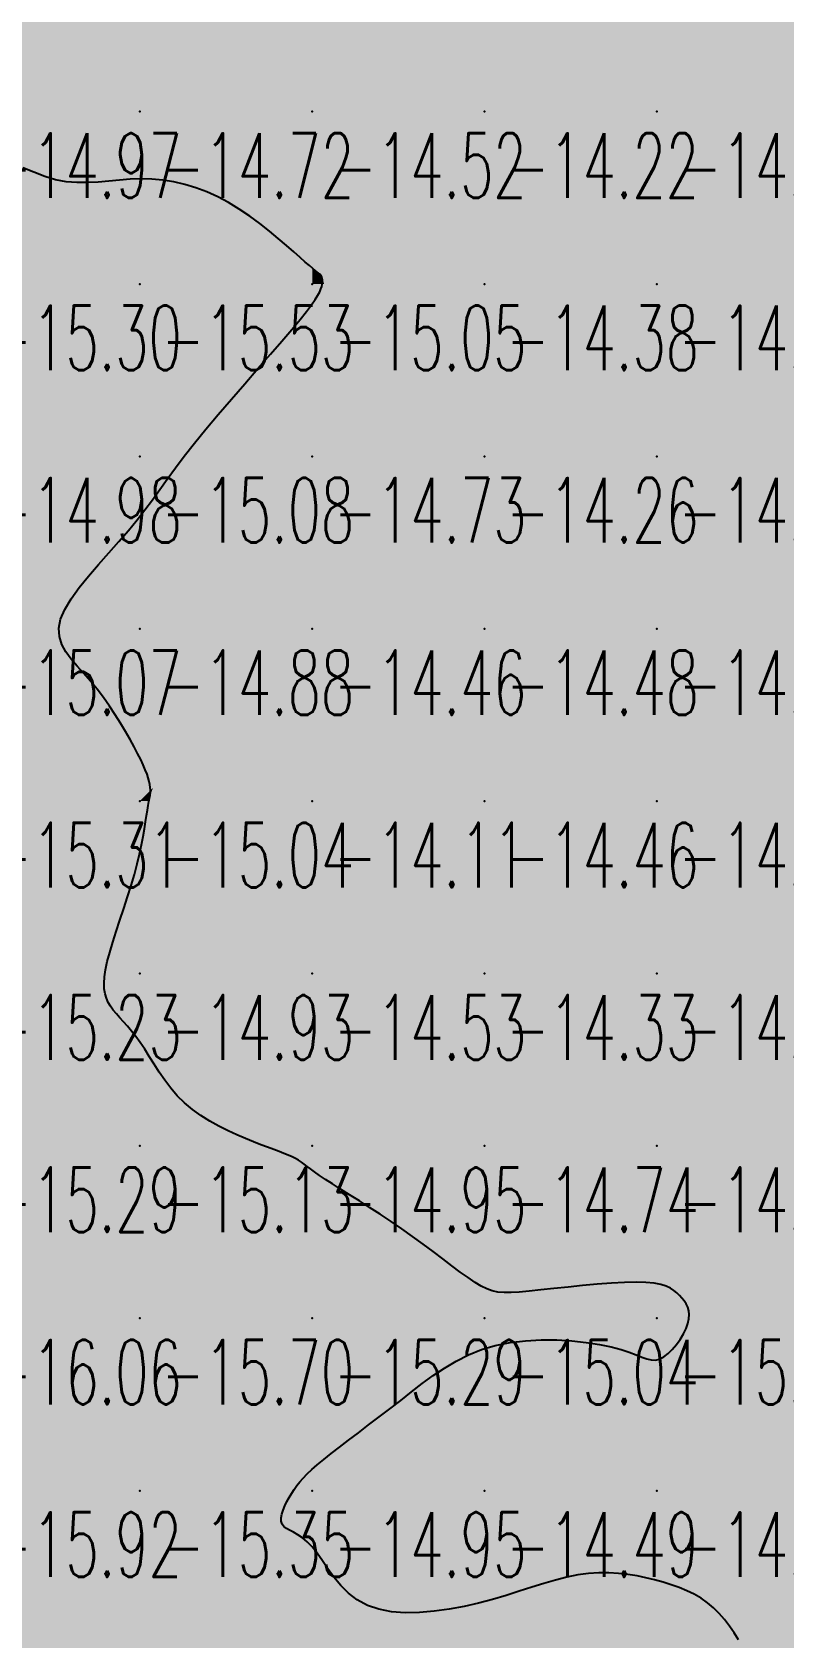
# Model space of a CAD drawing. Header units: millimetres. Extents: x 88261 to 90953, y 390274 to 392322.
# Drawn here: x 89854 to 89897.6, y 390488.7 to 390581.9 of the extents above; entities that cross this region are included whole.
import ezdxf
from ezdxf.enums import TextEntityAlignment as Align

# ---------------------------------------------------------------- set-up
doc = ezdxf.new("R2010")
doc.units = ezdxf.units.MM
doc.header["$LTSCALE"] = 25
for name, color, linetype in [('CN_04_00', 242, 'Continuous'), ('COTEAlt', 7, 'Continuous'), ('TN_COLORIAGE', 7, 'Continuous')]:
    doc.layers.add(name, color=color, linetype=linetype)
doc.styles.add('Simplex 1.0', font='Simplex.shx', dxfattribs={"width": 0.99, "height": 2.5})
doc.styles.get("Standard").update_dxf_attribs({"font": 'times.ttf'})

# ---------------------------------------------------------------- blocks, each defined once
blk = doc.blocks.new('COTE')
at = {"color": 0}
blk.add_point((0, 0), dxfattribs=at)
at = {"layer": 'COTEAlt'}
blk.add_attdef('ALT', text='', height=3.75, dxfattribs=at).set_placement((1.25, -1.25), align=Align.TOP_LEFT)

msp = doc.modelspace()

# ---------------------------------------------------------------- linework, layer by layer
at = {"layer": 'CN_04_00', "elevation": -15, "flags": 128}
msp.add_lwpolyline([(89894.972, 390488.59), (89894.72, 390488.995), (89894.454, 390489.388), (89894.17, 390489.765), (89893.865, 390490.118), (89893.538, 390490.443), (89893.184, 390490.735), (89892.806, 390490.995), (89892.405, 390491.227), (89891.982, 390491.433), (89891.54, 390491.617), (89891.08, 390491.781), (89890.604, 390491.928), (89890.114, 390492.062), (89889.61, 390492.184), (89889.093, 390492.29), (89888.562, 390492.377), (89888.015, 390492.439), (89887.453, 390492.471), (89886.873, 390492.47), (89886.276, 390492.43), (89885.661, 390492.347), (89885.026, 390492.219), (89884.37, 390492.051), (89883.692, 390491.853), (89882.989, 390491.634), (89882.26, 390491.402), (89881.504, 390491.166), (89880.718, 390490.935), (89879.902, 390490.718), (89879.056, 390490.523), (89878.192, 390490.361), (89877.324, 390490.24), (89876.468, 390490.169), (89875.638, 390490.159), (89874.849, 390490.218), (89874.114, 390490.356), (89873.449, 390490.582), (89872.865, 390490.9), (89872.354, 390491.294), (89871.906, 390491.741), (89871.511, 390492.218), (89871.158, 390492.702), (89870.837, 390493.172), (89870.537, 390493.606), (89870.246, 390493.979), (89869.959, 390494.277), (89869.678, 390494.508), (89869.41, 390494.686), (89869.162, 390494.826), (89868.941, 390494.942), (89868.753, 390495.05), (89868.605, 390495.164), (89868.505, 390495.298), (89868.455, 390495.463), (89868.453, 390495.658), (89868.491, 390495.875), (89868.564, 390496.109), (89868.663, 390496.354), (89868.784, 390496.602), (89868.919, 390496.849), (89869.062, 390497.088), (89869.209, 390497.314), (89869.365, 390497.533), (89869.537, 390497.75), (89869.734, 390497.973), (89869.962, 390498.207), (89870.23, 390498.459), (89870.546, 390498.736), (89870.916, 390499.044), (89871.347, 390499.387), (89871.831, 390499.764), (89872.361, 390500.169), (89872.927, 390500.599), (89873.521, 390501.049), (89874.135, 390501.516), (89874.76, 390501.993), (89875.386, 390502.479), (89876.009, 390502.966), (89876.634, 390503.447), (89877.269, 390503.912), (89877.921, 390504.352), (89878.599, 390504.756), (89879.311, 390505.116), (89880.065, 390505.422), (89880.869, 390505.664), (89881.726, 390505.835), (89882.621, 390505.94), (89883.532, 390505.987), (89884.438, 390505.981), (89885.317, 390505.931), (89886.151, 390505.844), (89886.916, 390505.727), (89887.592, 390505.587), (89888.165, 390505.432), (89888.643, 390505.272), (89889.042, 390505.12), (89889.378, 390504.986), (89889.666, 390504.883), (89889.92, 390504.822), (89890.158, 390504.813), (89890.394, 390504.87), (89890.639, 390504.999), (89890.89, 390505.191), (89891.138, 390505.433), (89891.375, 390505.712), (89891.592, 390506.015), (89891.782, 390506.329), (89891.937, 390506.641), (89892.048, 390506.938), (89892.108, 390507.209), (89892.123, 390507.455), (89892.097, 390507.679), (89892.036, 390507.883), (89891.946, 390508.071), (89891.832, 390508.245), (89891.701, 390508.409), (89891.558, 390508.564), (89891.406, 390508.714), (89891.234, 390508.856), (89891.029, 390508.986), (89890.777, 390509.1), (89890.466, 390509.195), (89890.082, 390509.268), (89889.612, 390509.314), (89889.042, 390509.33), (89888.365, 390509.315), (89887.604, 390509.273), (89886.786, 390509.21), (89885.939, 390509.133), (89885.093, 390509.048), (89884.275, 390508.962), (89883.513, 390508.881), (89882.836, 390508.811), (89882.265, 390508.759), (89881.785, 390508.729), (89881.378, 390508.728), (89881.021, 390508.76), (89880.696, 390508.831), (89880.38, 390508.945), (89880.054, 390509.108), (89879.697, 390509.325), (89879.293, 390509.598), (89878.842, 390509.922), (89878.349, 390510.287), (89877.821, 390510.685), (89877.262, 390511.107), (89876.678, 390511.544), (89876.074, 390511.987), (89875.455, 390512.427), (89874.826, 390512.858), (89874.199, 390513.274), (89873.582, 390513.672), (89872.986, 390514.05), (89872.421, 390514.405), (89871.898, 390514.733), (89871.426, 390515.032), (89871.016, 390515.298), (89870.674, 390515.53), (89870.391, 390515.731), (89870.157, 390515.904), (89869.959, 390516.054), (89869.784, 390516.185), (89869.622, 390516.302), (89869.459, 390516.408), (89869.284, 390516.507), (89869.087, 390516.604), (89868.864, 390516.702), (89868.612, 390516.804), (89868.33, 390516.912), (89868.014, 390517.031), (89867.664, 390517.162), (89867.276, 390517.31), (89866.849, 390517.476), (89866.382, 390517.665), (89865.885, 390517.877), (89865.366, 390518.115), (89864.838, 390518.379), (89864.311, 390518.672), (89863.796, 390518.995), (89863.303, 390519.348), (89862.843, 390519.735), (89862.423, 390520.154), (89862.042, 390520.598), (89861.694, 390521.057), (89861.375, 390521.521), (89861.079, 390521.981), (89860.8, 390522.427), (89860.535, 390522.85), (89860.277, 390523.239), (89860.023, 390523.588), (89859.774, 390523.9), (89859.534, 390524.181), (89859.305, 390524.438), (89859.089, 390524.676), (89858.89, 390524.902), (89858.71, 390525.122), (89858.552, 390525.342), (89858.418, 390525.567), (89858.312, 390525.806), (89858.234, 390526.066), (89858.188, 390526.353), (89858.176, 390526.677), (89858.2, 390527.043), (89858.261, 390527.459), (89858.363, 390527.933), (89858.505, 390528.469), (89858.681, 390529.057), (89858.881, 390529.685), (89859.097, 390530.341), (89859.32, 390531.011), (89859.54, 390531.685), (89859.749, 390532.348), (89859.938, 390532.988), (89860.1, 390533.595), (89860.236, 390534.166), (89860.349, 390534.697), (89860.443, 390535.189), (89860.521, 390535.639), (89860.586, 390536.045), (89860.642, 390536.406), (89860.692, 390536.72), (89860.738, 390536.988), (89860.779, 390537.214), (89860.814, 390537.409), (89860.841, 390537.581), (89860.859, 390537.738), (89860.865, 390537.888), (89860.858, 390538.041), (89860.837, 390538.203), (89860.798, 390538.384), (89860.742, 390538.586), (89860.666, 390538.812), (89860.567, 390539.065), (89860.445, 390539.347), (89860.298, 390539.661), (89860.123, 390540.01), (89859.92, 390540.397), (89859.686, 390540.822), (89859.423, 390541.278), (89859.135, 390541.757), (89858.823, 390542.251), (89858.49, 390542.751), (89858.138, 390543.248), (89857.77, 390543.735), (89857.388, 390544.202), (89856.997, 390544.644), (89856.616, 390545.068), (89856.264, 390545.484), (89855.961, 390545.902), (89855.728, 390546.331), (89855.585, 390546.783), (89855.553, 390547.266), (89855.652, 390547.791), (89855.895, 390548.365), (89856.262, 390548.98), (89856.727, 390549.625), (89857.263, 390550.29), (89857.844, 390550.965), (89858.443, 390551.639), (89859.033, 390552.3), (89859.588, 390552.94), (89860.088, 390553.551), (89860.545, 390554.142), (89860.977, 390554.726), (89861.403, 390555.317), (89861.841, 390555.927), (89862.309, 390556.57), (89862.826, 390557.258), (89863.411, 390558.005), (89864.075, 390558.818), (89864.801, 390559.68), (89865.563, 390560.568), (89866.338, 390561.459), (89867.101, 390562.331), (89867.827, 390563.161), (89868.492, 390563.925), (89869.071, 390564.602), (89869.545, 390565.173), (89869.922, 390565.646), (89870.212, 390566.033), (89870.428, 390566.345), (89870.583, 390566.594), (89870.688, 390566.793), (89870.757, 390566.954), (89870.8, 390567.089), (89870.828, 390567.207), (89870.844, 390567.313), (89870.849, 390567.408), (89870.843, 390567.492), (89870.828, 390567.567), (89870.804, 390567.634), (89870.771, 390567.695), (89870.732, 390567.751), (89870.684, 390567.805), (89870.623, 390567.863), (89870.54, 390567.934), (89870.428, 390568.027), (89870.281, 390568.149), (89870.089, 390568.309), (89869.847, 390568.516), (89869.546, 390568.778), (89869.181, 390569.1), (89868.758, 390569.471), (89868.284, 390569.878), (89867.766, 390570.306), (89867.211, 390570.743), (89866.627, 390571.174), (89866.021, 390571.585), (89865.401, 390571.962), (89864.773, 390572.294), (89864.139, 390572.58), (89863.502, 390572.819), (89862.862, 390573.012), (89862.222, 390573.161), (89861.583, 390573.266), (89860.947, 390573.326), (89860.315, 390573.344), (89859.689, 390573.322), (89859.068, 390573.272), (89858.451, 390573.212), (89857.835, 390573.157), (89857.219, 390573.121), (89856.603, 390573.122), (89855.984, 390573.174), (89855.362, 390573.293), (89854.734, 390573.487), (89854.102, 390573.728), (89853.467, 390573.98)], dxfattribs=at)
at = {"layer": 'TN_COLORIAGE', "color": 231}
for points in [[(89850.249, 390577.239, -14.345), (89860.249, 390577.239, -14.345), (89860.249, 390587.239, -14.345)], [(89850.249, 390587.239, -14.345), (89850.249, 390577.239, -14.345), (89860.249, 390587.239, -14.345)], [(89860.249, 390587.239, -14.31), (89860.249, 390577.239, -14.31), (89870.249, 390587.239, -14.31)], [(89860.249, 390577.239, -14.31), (89870.249, 390577.239, -14.31), (89870.249, 390587.239, -14.31)], [(89870.249, 390577.239, -14.3), (89880.249, 390577.239, -14.3), (89880.249, 390587.239, -14.3)], [(89870.249, 390587.239, -14.3), (89870.249, 390577.239, -14.3), (89880.249, 390587.239, -14.3)], [(89880.249, 390587.239, -14), (89889.045, 390587.239, -14), (89880.249, 390577.239, -14), (89888.689, 390585.68, -14)], [(89890.249, 390577.239, -14), (89890.249, 390586.347, -14), (89880.249, 390577.239, -14), (89888.689, 390585.68, -14)], [(89896.736, 390583.726, -14.42), (89890.249, 390586.347, -14.42), (89890.249, 390577.239, -14.42)], [(89900.249, 390577.239, -14), (89900.249, 390584.245, -14), (89890.249, 390577.239, -14), (89896.736, 390583.726, -14)], [(89850.249, 390576.329, -14.723), (89855.418, 390572.409, -14.723), (89850.249, 390577.239, -14.723), (89860.249, 390577.239, -14.723)], [(89855.418, 390572.409, -14.723), (89860.249, 390573.797, -14.723), (89860.249, 390577.239, -14.723)], [(89860.249, 390573.797, -14.519), (89865.477, 390572.468, -14.519), (89860.249, 390577.239, -14.519), (89870.249, 390577.239, -14.519)], [(89870.249, 390568.102, -14.519), (89865.477, 390572.468, -14.519), (89870.249, 390577.239, -14.519)], [(89870.249, 390568.102, -14.222), (89870.801, 390567.792, -14.222), (89870.249, 390577.239, -14.222), (89880.249, 390577.239, -14.222)], [(89870.937, 390567.239, -14.222), (89870.801, 390567.792, -14.222), (89880.249, 390567.239, -14.222), (89880.249, 390577.239, -14.222)], [(89880.249, 390567.239, -14.42), (89890.249, 390567.239, -14.42), (89890.249, 390577.239, -14.42)], [(89880.249, 390577.239, -14.42), (89880.249, 390567.239, -14.42), (89890.249, 390577.239, -14.42)], [(89890.249, 390577.239, -14.532), (89890.249, 390567.239, -14.532), (89900.249, 390577.239, -14.532)], [(89890.249, 390567.239, -14.532), (89900.249, 390567.239, -14.532), (89900.249, 390577.239, -14.532)], [(89870.249, 390565.783, -14.385), (89870.937, 390567.239, -14.385), (89870.249, 390557.239, -14.385), (89880.249, 390567.239, -14.385)], [(89870.249, 390557.239, -14.385), (89880.249, 390557.239, -14.385), (89880.249, 390567.239, -14.385)], [(89880.249, 390567.239, -14.968), (89880.249, 390557.239, -14.968), (89890.249, 390567.239, -14.968)], [(89880.249, 390557.239, -14.968), (89890.249, 390557.239, -14.968), (89890.249, 390567.239, -14.968)], [(89890.249, 390567.239, -14.696), (89890.249, 390557.239, -14.696), (89900.249, 390567.239, -14.696)], [(89900.249, 390567.239, -14), (89900.249, 390558.357, -14), (89890.249, 390557.239, -14), (89898.49, 390557.239, -14)], [(89870.249, 390565.783, -14.733), (89862.493, 390557.239, -14.733), (89870.249, 390557.239, -14.733)], [(89860.249, 390547.239, -14.733), (89870.249, 390547.239, -14.733), (89870.249, 390557.239, -14.733)], [(89860.249, 390553.29, -14.733), (89862.493, 390557.239, -14.733), (89860.249, 390547.239, -14.733), (89870.249, 390557.239, -14.733)], [(89870.249, 390547.239, -14.265), (89880.249, 390547.239, -14.265), (89880.249, 390557.239, -14.265)], [(89870.249, 390557.239, -14.265), (89870.249, 390547.239, -14.265), (89880.249, 390557.239, -14.265)], [(89880.249, 390557.239, -14.41), (89880.249, 390547.239, -14.41), (89890.249, 390557.239, -14.41)], [(89880.249, 390547.239, -14.41), (89890.249, 390547.239, -14.41), (89890.249, 390557.239, -14.41)], [(89890.249, 390547.239, -14), (89899.34, 390556.331, -14), (89890.249, 390557.239, -14), (89898.49, 390557.239, -14)], [(89899.34, 390556.331, -14.876), (89899.4, 390547.239, -14.876), (89890.249, 390547.239, -14.876)], [(89854.039, 390547.239, -14.882), (89860.249, 390553.29, -14.882), (89860.249, 390547.239, -14.882)], [(89854.039, 390547.239, -14.882), (89857.51, 390544.5, -14.882), (89860.249, 390547.239, -14.882)], [(89860.249, 390539.97, -14.882), (89857.51, 390544.5, -14.882), (89860.249, 390547.239, -14.882)], [(89860.249, 390539.97, -14.463), (89861.012, 390538.003, -14.463), (89860.249, 390547.239, -14.463), (89870.249, 390547.239, -14.463)], [(89861.012, 390538.003, -14.107), (89860.722, 390537.239, -14.107), (89870.249, 390547.239, -14.107), (89870.249, 390537.239, -14.107)], [(89870.249, 390537.239, -14.484), (89880.249, 390537.239, -14.484), (89880.249, 390547.239, -14.484)], [(89870.249, 390547.239, -14.484), (89870.249, 390537.239, -14.484), (89880.249, 390547.239, -14.484)], [(89880.249, 390537.239, -14.876), (89890.249, 390537.239, -14.876), (89890.249, 390547.239, -14.876)], [(89880.249, 390547.239, -14.876), (89880.249, 390537.239, -14.876), (89890.249, 390547.239, -14.876)], [(89890.249, 390547.239, -14), (89899.4, 390547.239, -14), (89890.249, 390537.239, -14), (89899.181, 390546.172, -14)], [(89900.249, 390537.239, -14), (89900.249, 390546.2, -14), (89890.249, 390537.239, -14), (89899.181, 390546.172, -14)], [(89860.249, 390533.362, -14.107), (89860.722, 390537.239, -14.107), (89860.249, 390527.239, -14.107), (89870.249, 390537.239, -14.107)], [(89860.249, 390527.239, -14.107), (89870.249, 390527.239, -14.107), (89870.249, 390537.239, -14.107)], [(89870.249, 390537.239, -14.456), (89870.249, 390527.239, -14.456), (89880.249, 390537.239, -14.456)], [(89870.249, 390527.239, -14.456), (89880.249, 390527.239, -14.456), (89880.249, 390537.239, -14.456)], [(89880.249, 390527.239, -14.68), (89890.249, 390527.239, -14.68), (89890.249, 390537.239, -14.68)], [(89880.249, 390537.239, -14.68), (89880.249, 390527.239, -14.68), (89890.249, 390537.239, -14.68)], [(89890.249, 390537.239, -14.7), (89890.249, 390527.239, -14.7), (89900.249, 390537.239, -14.7)], [(89890.249, 390527.239, -14.7), (89900.249, 390527.239, -14.7), (89900.249, 390537.239, -14.7)], [(89860.249, 390533.362, -14.93), (89857.91, 390527.239, -14.93), (89860.249, 390527.239, -14.93)], [(89857.91, 390527.239, -14.93), (89858.288, 390525.278, -14.93), (89860.249, 390527.239, -14.93)], [(89860.249, 390523.696, -14.93), (89858.288, 390525.278, -14.93), (89860.249, 390527.239, -14.93)], [(89860.249, 390523.696, -14.528), (89862.378, 390519.369, -14.528), (89860.249, 390527.239, -14.528), (89870.249, 390527.239, -14.528)], [(89867.294, 390517.239, -14.528), (89862.378, 390519.369, -14.528), (89870.249, 390517.239, -14.528), (89870.249, 390527.239, -14.528)], [(89870.249, 390527.239, -14.326), (89870.249, 390517.239, -14.326), (89880.249, 390527.239, -14.326)], [(89870.249, 390517.239, -14.326), (89880.249, 390517.239, -14.326), (89880.249, 390527.239, -14.326)], [(89880.249, 390527.239, -14.311), (89880.249, 390517.239, -14.311), (89890.249, 390527.239, -14.311)], [(89880.249, 390517.239, -14.311), (89890.249, 390517.239, -14.311), (89890.249, 390527.239, -14.311)], [(89890.249, 390527.239, -14.056), (89890.249, 390517.239, -14.056), (89900.249, 390527.239, -14.056)], [(89890.249, 390517.239, -14.056), (89900.249, 390517.239, -14.056), (89900.249, 390527.239, -14.056)], [(89867.294, 390517.239, -14.946), (89869.541, 390516.532, -14.946), (89870.249, 390517.239, -14.946)], [(89870.249, 390515.678, -14.946), (89869.541, 390516.532, -14.946), (89870.249, 390517.239, -14.946)], [(89870.249, 390515.678, -14.744), (89875.557, 390512.548, -14.744), (89870.249, 390517.239, -14.744), (89880.249, 390517.239, -14.744)], [(89880.249, 390508.695, -14.744), (89875.557, 390512.548, -14.744), (89880.249, 390517.239, -14.744)], [(89880.249, 390508.695, -14.728), (89881.63, 390508.621, -14.728), (89880.249, 390517.239, -14.728), (89890.249, 390517.239, -14.728)], [(89881.63, 390508.621, -14.728), (89890.249, 390509.687, -14.728), (89890.249, 390517.239, -14.728)], [(89890.249, 390509.687, -14.448), (89891.624, 390508.615, -14.448), (89890.249, 390517.239, -14.448), (89900.249, 390517.239, -14.448)], [(89892.603, 390507.239, -14.448), (89891.624, 390508.615, -14.448), (89900.249, 390507.239, -14.448), (89900.249, 390517.239, -14.448)], [(89890.249, 390504.057, -14.714), (89892.603, 390507.239, -14.714), (89890.249, 390497.239, -14.714), (89900.249, 390507.239, -14.714)], [(89890.249, 390497.239, -14.714), (89900.249, 390497.239, -14.714), (89900.249, 390507.239, -14.714)], [(89875.455, 390502.446, -14.495), (89880.249, 390506.445, -14.495), (89870.249, 390497.239, -14.495), (89880.249, 390497.239, -14.495)], [(89880.249, 390506.445, -14.495), (89888.764, 390505.755, -14.495), (89880.249, 390497.239, -14.495)], [(89890.249, 390504.057, -14.495), (89888.764, 390505.755, -14.495), (89890.249, 390497.239, -14.495), (89880.249, 390497.239, -14.495)], [(89875.455, 390502.446, -14.953), (89870.249, 390498.644, -14.953), (89870.249, 390497.239, -14.953)], [(89870.249, 390498.644, -14.953), (89869.048, 390497.239, -14.953), (89870.249, 390497.239, -14.953)], [(89870.249, 390494.853, -14.953), (89867.933, 390494.924, -14.953), (89870.249, 390497.239, -14.953)], [(89867.933, 390494.924, -14.953), (89869.048, 390497.239, -14.953), (89870.249, 390497.239, -14.953)], [(89870.249, 390494.853, -14.495), (89872.55, 390489.54, -14.495), (89870.249, 390497.239, -14.495), (89880.249, 390497.239, -14.495)], [(89872.55, 390489.54, -14.495), (89880.249, 390490.477, -14.495), (89880.249, 390497.239, -14.495)], [(89885.867, 390492.858, -14.495), (89880.249, 390490.477, -14.495), (89890.249, 390497.239, -14.495), (89880.249, 390497.239, -14.495)], [(89890.249, 390492.176, -14.811), (89885.867, 390492.858, -14.811), (89890.249, 390497.239, -14.811)], [(89890.249, 390492.176, -14.669), (89893.82, 390490.811, -14.669), (89890.249, 390497.239, -14.669), (89900.249, 390497.239, -14.669)], [(89895.696, 390487.239, -14.669), (89893.82, 390490.811, -14.669), (89900.249, 390487.239, -14.669), (89900.249, 390497.239, -14.669)]]:
    msp.add_solid(points, dxfattribs=at)
at = {"layer": 'TN_COLORIAGE', "color": 241}
for points in [[(89855.418, 390572.409, -15.296), (89850.249, 390576.329, -15.296), (89850.249, 390567.239, -15.296)], [(89860.249, 390567.239, -15), (89860.249, 390573.797, -15), (89850.249, 390567.239, -15), (89855.418, 390572.409, -15)], [(89865.477, 390572.468, -15.528), (89860.249, 390573.797, -15.528), (89860.249, 390567.239, -15.528)], [(89860.249, 390567.239, -15), (89865.477, 390572.468, -15), (89870.249, 390567.239, -15), (89870.249, 390568.102, -15)], [(89870.801, 390567.792, -15.045), (89870.249, 390568.102, -15.045), (89870.249, 390567.239, -15.045)], [(89870.801, 390567.792, -15.045), (89870.937, 390567.239, -15.045), (89870.249, 390567.239, -15.045)], [(89860.249, 390567.239, -15), (89850.556, 390557.547, -15), (89850.249, 390567.239, -15), (89850.249, 390557.774, -15)], [(89860.249, 390567.239, -15), (89850.556, 390557.547, -15), (89860.249, 390557.239, -15), (89852.032, 390557.239, -15)], [(89860.249, 390557.239, -15), (89862.493, 390557.239, -15), (89870.249, 390567.239, -15), (89870.249, 390565.783, -15)], [(89860.249, 390567.239, -15.045), (89860.249, 390557.239, -15.045), (89870.249, 390567.239, -15.045)], [(89870.937, 390567.239, -15.045), (89870.249, 390565.783, -15.045), (89870.249, 390567.239, -15.045)], [(89860.249, 390557.239, -15), (89852.032, 390557.239, -15), (89850.249, 390547.239, -15), (89850.249, 390555.356, -15)], [(89860.249, 390557.239, -15), (89860.249, 390553.29, -15), (89850.249, 390547.239, -15), (89854.039, 390547.239, -15)], [(89862.493, 390557.239, -15.077), (89860.249, 390553.29, -15.077), (89860.249, 390557.239, -15.077)], [(89850.249, 390537.239, -15), (89857.51, 390544.5, -15), (89850.249, 390547.239, -15), (89854.039, 390547.239, -15)], [(89850.249, 390537.239, -15), (89857.51, 390544.5, -15), (89860.249, 390537.239, -15), (89860.249, 390539.97, -15)], [(89861.012, 390538.003, -15.044), (89860.249, 390539.97, -15.044), (89860.249, 390537.239, -15.044)], [(89860.722, 390537.239, -15.044), (89861.012, 390538.003, -15.044), (89860.249, 390537.239, -15.044)], [(89850.249, 390527.239, -15), (89857.91, 390527.239, -15), (89860.249, 390537.239, -15), (89860.249, 390533.362, -15)], [(89850.249, 390537.239, -15.044), (89850.249, 390527.239, -15.044), (89860.249, 390537.239, -15.044)], [(89860.722, 390537.239, -15.044), (89860.249, 390533.362, -15.044), (89860.249, 390537.239, -15.044)], [(89850.249, 390517.239, -15), (89858.288, 390525.278, -15), (89850.249, 390527.239, -15), (89857.91, 390527.239, -15)], [(89850.249, 390517.239, -15), (89858.288, 390525.278, -15), (89860.249, 390517.239, -15), (89860.249, 390523.696, -15)], [(89862.378, 390519.369, -15.128), (89860.249, 390523.696, -15.128), (89860.249, 390517.239, -15.128)], [(89862.378, 390519.369, -15.128), (89867.294, 390517.239, -15.128), (89860.249, 390517.239, -15.128)], [(89850.249, 390508.07, -15.128), (89850.938, 390507.929, -15.128), (89850.249, 390517.239, -15.128), (89860.249, 390517.239, -15.128)], [(89852.038, 390507.239, -15.128), (89850.938, 390507.929, -15.128), (89860.249, 390507.239, -15.128), (89860.249, 390517.239, -15.128)], [(89860.249, 390507.239, -15), (89869.541, 390516.532, -15), (89860.249, 390517.239, -15), (89867.294, 390517.239, -15)], [(89860.249, 390507.239, -15), (89869.541, 390516.532, -15), (89870.249, 390507.239, -15), (89870.249, 390515.678, -15)], [(89875.557, 390512.548, -15.29), (89870.249, 390515.678, -15.29), (89870.249, 390507.239, -15.29)], [(89870.249, 390507.239, -15), (89875.557, 390512.548, -15), (89880.249, 390507.239, -15), (89880.249, 390508.695, -15)], [(89890.249, 390507.239, -15), (89890.249, 390509.687, -15), (89880.249, 390507.239, -15), (89881.63, 390508.621, -15)], [(89891.624, 390508.615, -15.088), (89890.249, 390509.687, -15.088), (89890.249, 390507.239, -15.088)], [(89881.63, 390508.621, -15.044), (89880.249, 390508.695, -15.044), (89880.249, 390507.239, -15.044)], [(89891.624, 390508.615, -15.088), (89892.603, 390507.239, -15.088), (89890.249, 390507.239, -15.088)], [(89850.249, 390497.239, -15.704), (89860.249, 390497.239, -15.704), (89860.249, 390507.239, -15.704)], [(89850.249, 390502.817, -15.704), (89852.038, 390507.239, -15.704), (89850.249, 390497.239, -15.704), (89860.249, 390507.239, -15.704)], [(89860.249, 390507.239, -15.29), (89860.249, 390497.239, -15.29), (89870.249, 390507.239, -15.29)], [(89860.249, 390497.239, -15), (89869.048, 390497.239, -15), (89870.249, 390507.239, -15), (89870.249, 390498.644, -15)], [(89870.249, 390507.239, -15), (89870.249, 390498.644, -15), (89880.249, 390507.239, -15), (89875.455, 390502.446, -15)], [(89880.249, 390506.445, -15.044), (89875.455, 390502.446, -15.044), (89880.249, 390507.239, -15.044)], [(89890.249, 390507.239, -15), (89888.764, 390505.755, -15), (89880.249, 390507.239, -15), (89880.249, 390506.445, -15)], [(89888.764, 390505.755, -15.088), (89890.249, 390504.057, -15.088), (89890.249, 390507.239, -15.088)], [(89892.603, 390507.239, -15.088), (89890.249, 390504.057, -15.088), (89890.249, 390507.239, -15.088)], [(89850.249, 390497.239, -15.347), (89850.249, 390487.239, -15.347), (89860.249, 390497.239, -15.347)], [(89850.249, 390487.239, -15.347), (89860.249, 390487.239, -15.347), (89860.249, 390497.239, -15.347)], [(89860.249, 390497.239, -15), (89869.048, 390497.239, -15), (89860.249, 390487.239, -15), (89867.933, 390494.924, -15)], [(89860.249, 390487.239, -15), (89867.933, 390494.924, -15), (89870.249, 390487.239, -15), (89870.249, 390494.853, -15)], [(89872.55, 390489.54, -15.151), (89870.249, 390494.853, -15.151), (89870.249, 390487.239, -15.151)], [(89880.249, 390490.477, -15.242), (89885.867, 390492.858, -15.242), (89880.249, 390487.239, -15.242)], [(89880.249, 390487.239, -15), (89885.867, 390492.858, -15), (89890.249, 390487.239, -15), (89890.249, 390492.176, -15)], [(89893.82, 390490.811, -15.184), (89890.249, 390492.176, -15.184), (89890.249, 390487.239, -15.184)], [(89880.249, 390487.239, -15), (89880.249, 390490.477, -15), (89870.249, 390487.239, -15), (89872.55, 390489.54, -15)], [(89893.82, 390490.811, -15.184), (89895.696, 390487.239, -15.184), (89890.249, 390487.239, -15.184)]]:
    msp.add_solid(points, dxfattribs=at)

# ---------------------------------------------------------------- block references
at = {"layer": 'COTEAlt'}
ref = msp.add_blockref('COTE', (89850.249, 390577.239), dxfattribs=at)
ref.add_attrib('ALT', '-14.97', dxfattribs={"height": 3.75, "style": 'Simplex 1.0', "width": 0.6}).set_placement((89851.499, 390575.989), align=Align.TOP_LEFT)
ref = msp.add_blockref('COTE', (89860.249, 390577.239), dxfattribs=at)
ref.add_attrib('ALT', '-14.72', dxfattribs={"height": 3.75, "style": 'Simplex 1.0', "width": 0.6}).set_placement((89861.499, 390575.989), align=Align.TOP_LEFT)
ref = msp.add_blockref('COTE', (89870.249, 390577.239), dxfattribs=at)
ref.add_attrib('ALT', '-14.52', dxfattribs={"height": 3.75, "style": 'Simplex 1.0', "width": 0.6}).set_placement((89871.499, 390575.989), align=Align.TOP_LEFT)
ref = msp.add_blockref('COTE', (89880.249, 390577.239), dxfattribs=at)
ref.add_attrib('ALT', '-14.22', dxfattribs={"height": 3.75, "style": 'Simplex 1.0', "width": 0.6}).set_placement((89881.499, 390575.989), align=Align.TOP_LEFT)
ref = msp.add_blockref('COTE', (89890.249, 390577.239), dxfattribs=at)
ref.add_attrib('ALT', '-14.42', dxfattribs={"height": 3.75, "style": 'Simplex 1.0', "width": 0.6}).set_placement((89891.499, 390575.989), align=Align.TOP_LEFT)
ref = msp.add_blockref('COTE', (89850.249, 390567.239), dxfattribs=at)
ref.add_attrib('ALT', '-15.30', dxfattribs={"height": 3.75, "style": 'Simplex 1.0', "width": 0.6}).set_placement((89851.499, 390565.989), align=Align.TOP_LEFT)
ref = msp.add_blockref('COTE', (89860.249, 390567.239), dxfattribs=at)
ref.add_attrib('ALT', '-15.53', dxfattribs={"height": 3.75, "style": 'Simplex 1.0', "width": 0.6}).set_placement((89861.499, 390565.989), align=Align.TOP_LEFT)
ref = msp.add_blockref('COTE', (89870.249, 390567.239), dxfattribs=at)
ref.add_attrib('ALT', '-15.05', dxfattribs={"height": 3.75, "style": 'Simplex 1.0', "width": 0.6}).set_placement((89871.499, 390565.989), align=Align.TOP_LEFT)
ref = msp.add_blockref('COTE', (89880.249, 390567.239), dxfattribs=at)
ref.add_attrib('ALT', '-14.38', dxfattribs={"height": 3.75, "style": 'Simplex 1.0', "width": 0.6}).set_placement((89881.499, 390565.989), align=Align.TOP_LEFT)
ref = msp.add_blockref('COTE', (89890.249, 390567.239), dxfattribs=at)
ref.add_attrib('ALT', '-14.97', dxfattribs={"height": 3.75, "style": 'Simplex 1.0', "width": 0.6}).set_placement((89891.499, 390565.989), align=Align.TOP_LEFT)
ref = msp.add_blockref('COTE', (89850.249, 390557.239), dxfattribs=at)
ref.add_attrib('ALT', '-14.98', dxfattribs={"height": 3.75, "style": 'Simplex 1.0', "width": 0.6}).set_placement((89851.499, 390555.989), align=Align.TOP_LEFT)
ref = msp.add_blockref('COTE', (89860.249, 390557.239), dxfattribs=at)
ref.add_attrib('ALT', '-15.08', dxfattribs={"height": 3.75, "style": 'Simplex 1.0', "width": 0.6}).set_placement((89861.499, 390555.989), align=Align.TOP_LEFT)
ref = msp.add_blockref('COTE', (89870.249, 390557.239), dxfattribs=at)
ref.add_attrib('ALT', '-14.73', dxfattribs={"height": 3.75, "style": 'Simplex 1.0', "width": 0.6}).set_placement((89871.499, 390555.989), align=Align.TOP_LEFT)
ref = msp.add_blockref('COTE', (89880.249, 390557.239), dxfattribs=at)
ref.add_attrib('ALT', '-14.26', dxfattribs={"height": 3.75, "style": 'Simplex 1.0', "width": 0.6}).set_placement((89881.499, 390555.989), align=Align.TOP_LEFT)
ref = msp.add_blockref('COTE', (89890.249, 390557.239), dxfattribs=at)
ref.add_attrib('ALT', '-14.41', dxfattribs={"height": 3.75, "style": 'Simplex 1.0', "width": 0.6}).set_placement((89891.499, 390555.989), align=Align.TOP_LEFT)
ref = msp.add_blockref('COTE', (89850.249, 390547.239), dxfattribs=at)
ref.add_attrib('ALT', '-15.07', dxfattribs={"height": 3.75, "style": 'Simplex 1.0', "width": 0.6}).set_placement((89851.499, 390545.989), align=Align.TOP_LEFT)
ref = msp.add_blockref('COTE', (89860.249, 390547.239), dxfattribs=at)
ref.add_attrib('ALT', '-14.88', dxfattribs={"height": 3.75, "style": 'Simplex 1.0', "width": 0.6}).set_placement((89861.499, 390545.989), align=Align.TOP_LEFT)
ref = msp.add_blockref('COTE', (89870.249, 390547.239), dxfattribs=at)
ref.add_attrib('ALT', '-14.46', dxfattribs={"height": 3.75, "style": 'Simplex 1.0', "width": 0.6}).set_placement((89871.499, 390545.989), align=Align.TOP_LEFT)
ref = msp.add_blockref('COTE', (89880.249, 390547.239), dxfattribs=at)
ref.add_attrib('ALT', '-14.48', dxfattribs={"height": 3.75, "style": 'Simplex 1.0', "width": 0.6}).set_placement((89881.499, 390545.989), align=Align.TOP_LEFT)
ref = msp.add_blockref('COTE', (89890.249, 390547.239), dxfattribs=at)
ref.add_attrib('ALT', '-14.88', dxfattribs={"height": 3.75, "style": 'Simplex 1.0', "width": 0.6}).set_placement((89891.499, 390545.989), align=Align.TOP_LEFT)
ref = msp.add_blockref('COTE', (89850.249, 390537.239), dxfattribs=at)
ref.add_attrib('ALT', '-15.31', dxfattribs={"height": 3.75, "style": 'Simplex 1.0', "width": 0.6}).set_placement((89851.499, 390535.989), align=Align.TOP_LEFT)
ref = msp.add_blockref('COTE', (89860.249, 390537.239), dxfattribs=at)
ref.add_attrib('ALT', '-15.04', dxfattribs={"height": 3.75, "style": 'Simplex 1.0', "width": 0.6}).set_placement((89861.499, 390535.989), align=Align.TOP_LEFT)
ref = msp.add_blockref('COTE', (89870.249, 390537.239), dxfattribs=at)
ref.add_attrib('ALT', '-14.11', dxfattribs={"height": 3.75, "style": 'Simplex 1.0', "width": 0.6}).set_placement((89871.499, 390535.989), align=Align.TOP_LEFT)
ref = msp.add_blockref('COTE', (89880.249, 390537.239), dxfattribs=at)
ref.add_attrib('ALT', '-14.46', dxfattribs={"height": 3.75, "style": 'Simplex 1.0', "width": 0.6}).set_placement((89881.499, 390535.989), align=Align.TOP_LEFT)
ref = msp.add_blockref('COTE', (89890.249, 390537.239), dxfattribs=at)
ref.add_attrib('ALT', '-14.68', dxfattribs={"height": 3.75, "style": 'Simplex 1.0', "width": 0.6}).set_placement((89891.499, 390535.989), align=Align.TOP_LEFT)
ref = msp.add_blockref('COTE', (89850.249, 390527.239), dxfattribs=at)
ref.add_attrib('ALT', '-15.23', dxfattribs={"height": 3.75, "style": 'Simplex 1.0', "width": 0.6}).set_placement((89851.499, 390525.989), align=Align.TOP_LEFT)
ref = msp.add_blockref('COTE', (89860.249, 390527.239), dxfattribs=at)
ref.add_attrib('ALT', '-14.93', dxfattribs={"height": 3.75, "style": 'Simplex 1.0', "width": 0.6}).set_placement((89861.499, 390525.989), align=Align.TOP_LEFT)
ref = msp.add_blockref('COTE', (89870.249, 390527.239), dxfattribs=at)
ref.add_attrib('ALT', '-14.53', dxfattribs={"height": 3.75, "style": 'Simplex 1.0', "width": 0.6}).set_placement((89871.499, 390525.989), align=Align.TOP_LEFT)
ref = msp.add_blockref('COTE', (89880.249, 390527.239), dxfattribs=at)
ref.add_attrib('ALT', '-14.33', dxfattribs={"height": 3.75, "style": 'Simplex 1.0', "width": 0.6}).set_placement((89881.499, 390525.989), align=Align.TOP_LEFT)
ref = msp.add_blockref('COTE', (89890.249, 390527.239), dxfattribs=at)
ref.add_attrib('ALT', '-14.31', dxfattribs={"height": 3.75, "style": 'Simplex 1.0', "width": 0.6}).set_placement((89891.499, 390525.989), align=Align.TOP_LEFT)
ref = msp.add_blockref('COTE', (89850.249, 390517.239), dxfattribs=at)
ref.add_attrib('ALT', '-15.29', dxfattribs={"height": 3.75, "style": 'Simplex 1.0', "width": 0.6}).set_placement((89851.499, 390515.989), align=Align.TOP_LEFT)
ref = msp.add_blockref('COTE', (89860.249, 390517.239), dxfattribs=at)
ref.add_attrib('ALT', '-15.13', dxfattribs={"height": 3.75, "style": 'Simplex 1.0', "width": 0.6}).set_placement((89861.499, 390515.989), align=Align.TOP_LEFT)
ref = msp.add_blockref('COTE', (89870.249, 390517.239), dxfattribs=at)
ref.add_attrib('ALT', '-14.95', dxfattribs={"height": 3.75, "style": 'Simplex 1.0', "width": 0.6}).set_placement((89871.499, 390515.989), align=Align.TOP_LEFT)
ref = msp.add_blockref('COTE', (89880.249, 390517.239), dxfattribs=at)
ref.add_attrib('ALT', '-14.74', dxfattribs={"height": 3.75, "style": 'Simplex 1.0', "width": 0.6}).set_placement((89881.499, 390515.989), align=Align.TOP_LEFT)
ref = msp.add_blockref('COTE', (89890.249, 390517.239), dxfattribs=at)
ref.add_attrib('ALT', '-14.73', dxfattribs={"height": 3.75, "style": 'Simplex 1.0', "width": 0.6}).set_placement((89891.499, 390515.989), align=Align.TOP_LEFT)
ref = msp.add_blockref('COTE', (89850.249, 390507.239), dxfattribs=at)
ref.add_attrib('ALT', '-16.06', dxfattribs={"height": 3.75, "style": 'Simplex 1.0', "width": 0.6}).set_placement((89851.499, 390505.989), align=Align.TOP_LEFT)
ref = msp.add_blockref('COTE', (89860.249, 390507.239), dxfattribs=at)
ref.add_attrib('ALT', '-15.70', dxfattribs={"height": 3.75, "style": 'Simplex 1.0', "width": 0.6}).set_placement((89861.499, 390505.989), align=Align.TOP_LEFT)
ref = msp.add_blockref('COTE', (89870.249, 390507.239), dxfattribs=at)
ref.add_attrib('ALT', '-15.29', dxfattribs={"height": 3.75, "style": 'Simplex 1.0', "width": 0.6}).set_placement((89871.499, 390505.989), align=Align.TOP_LEFT)
ref = msp.add_blockref('COTE', (89880.249, 390507.239), dxfattribs=at)
ref.add_attrib('ALT', '-15.04', dxfattribs={"height": 3.75, "style": 'Simplex 1.0', "width": 0.6}).set_placement((89881.499, 390505.989), align=Align.TOP_LEFT)
ref = msp.add_blockref('COTE', (89890.249, 390507.239), dxfattribs=at)
ref.add_attrib('ALT', '-15.09', dxfattribs={"height": 3.75, "style": 'Simplex 1.0', "width": 0.6}).set_placement((89891.499, 390505.989), align=Align.TOP_LEFT)
ref = msp.add_blockref('COTE', (89850.249, 390497.239), dxfattribs=at)
ref.add_attrib('ALT', '-15.92', dxfattribs={"height": 3.75, "style": 'Simplex 1.0', "width": 0.6}).set_placement((89851.499, 390495.989), align=Align.TOP_LEFT)
ref = msp.add_blockref('COTE', (89860.249, 390497.239), dxfattribs=at)
ref.add_attrib('ALT', '-15.35', dxfattribs={"height": 3.75, "style": 'Simplex 1.0', "width": 0.6}).set_placement((89861.499, 390495.989), align=Align.TOP_LEFT)
ref = msp.add_blockref('COTE', (89870.249, 390497.239), dxfattribs=at)
ref.add_attrib('ALT', '-14.95', dxfattribs={"height": 3.75, "style": 'Simplex 1.0', "width": 0.6}).set_placement((89871.499, 390495.989), align=Align.TOP_LEFT)
ref = msp.add_blockref('COTE', (89880.249, 390497.239), dxfattribs=at)
ref.add_attrib('ALT', '-14.49', dxfattribs={"height": 3.75, "style": 'Simplex 1.0', "width": 0.6}).set_placement((89881.499, 390495.989), align=Align.TOP_LEFT)
ref = msp.add_blockref('COTE', (89890.249, 390497.239), dxfattribs=at)
ref.add_attrib('ALT', '-14.81', dxfattribs={"height": 3.75, "style": 'Simplex 1.0', "width": 0.6}).set_placement((89891.499, 390495.989), align=Align.TOP_LEFT)

doc.saveas('drawing.dxf')
